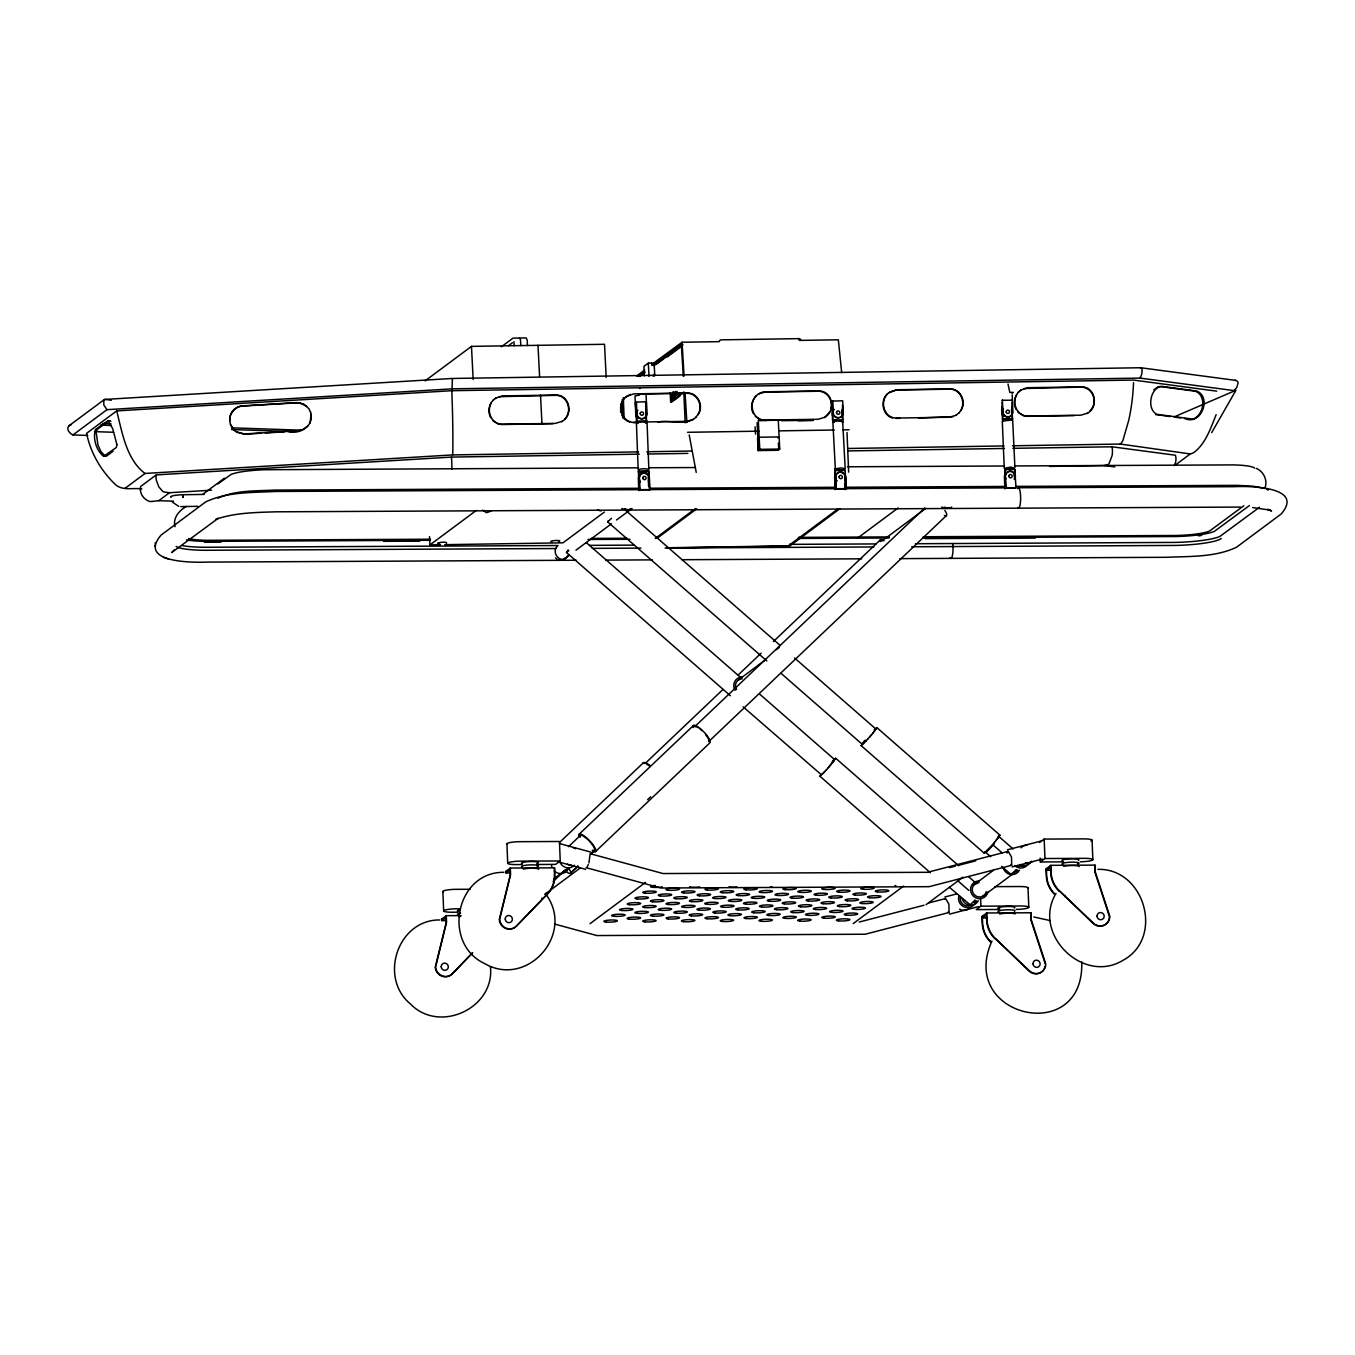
<?xml version="1.0" encoding="UTF-8"?>
<svg xmlns="http://www.w3.org/2000/svg" width="1355" height="1355" viewBox="0 0 1355 1355"><rect width="100%" height="100%" fill="white"/><g stroke="black" fill="none" stroke-linecap="round" stroke-linejoin="round"><path stroke-width="1.5" d="M677.432 392.222L677.144 393.34L677.094 392.205M229.808 420.846C229.215 413.529 235.042 406.5 242.46 406.11L296.83 402.842L300.37 403.096L306.704 406.314M229.723 419.525C229.452 412.53 235.397 406.28 242.325 405.856L296.694 402.587L303.605 404.027L308.534 408.363M673.164 394.661L673.757 397.608L672.605 393.729M673.808 391.968L672.554 399.522L672.402 396.744L672.978 397.608M490.442 966.809C494.965 1008.137 439.376 1034.051 410.379 1003.903C378.468 977.548 397.896 919.503 439.799 919.96M676.585 392.239L676.975 394.728L678.584 392.645M652.077 364.139C654.956 361.412 652.433 367.882 652.026 363.021L648.317 363.089L643.913 366.358L644.387 375.894M638.815 477.265L639.17 490.375M842.319 414.444L842.268 409.21M1007.104 472.353A5.115 4.929 53.4 0 0 1004.902 475.436L1005.258 488.545M1011.558 414.816A5.115 4.929 53.4 0 0 1012.016 413.597L1011.897 406.398M637.087 421.625L636.24 412.852A5.115 4.929 53.4 0 1 637.46 410.582M648.571 479.839L648.791 471.252L649.519 490.036M841.828 420.44L843.216 419.779L832.715 420.186L832.563 411.869A5.115 4.929 53.4 0 1 833.765 409.6M844.893 478.857L844.876 474.047M576.265 560.242L208.23 562.088C193.562 562.613 137.363 563.206 160.991 535.157L205.723 501.875C227.454 491.628 252.623 492.678 276.115 491.459L1015.589 487.817M154.978 546.539L155.114 545.235M155.232 543.914L155.351 542.61M1004.902 475.436L1005.004 478.061M1012.016 413.597L1011.914 410.988M830.92 408.753C833.444 400.555 827.075 390.951 818.234 391.239L765.016 392.069L758.377 394.034M1216.722 391.155L1133.559 380.078L451.808 390.697L116.716 410.904C122.102 432.177 126.422 459.633 145.019 473.454L452.502 454.924L452.655 453.891A13.448 1.084 87.8 0 0 452.858 448.725A115.124 9.231 87.8 0 0 451.909 393.289L452.401 378.638M675.298 392.137L674.18 396.71L673.977 392.764M675.959 392.137L675.366 396.304L674.18 396.71M1007.053 853.091L1007.307 852.058A13.11 3.286 75.4 0 1 1008.255 851.363L1011.524 857.004L1011.677 865.286L929.174 886.678L660.817 888.016L586.105 867.657L587.054 866.963M673.858 394.813L672.487 393.831L672.944 391.951M673.249 393.814L673.706 391.934M445.914 915.963L446.185 922.687L435.209 967.318A10.044 9.671 53.4 0 0 452.35 973.703L472.505 952.802M461.005 915.607L446.286 915.675L446.557 922.416L435.582 967.047A10.044 9.671 53.4 0 0 452.705 973.432L472.556 952.853M509.971 868.318L510.242 875.042L499.267 919.672A10.044 9.671 53.4 0 0 516.39 926.075L547.962 893.453A26.846 25.864 53.4 0 0 554.788 874.551L554.517 867.827L510.327 868.047L505.551 871.604M510.327 868.047L510.598 874.771L499.622 919.401A10.044 9.671 53.4 0 0 516.763 925.787L547.962 893.453M670.844 396.49L671.318 394.695M673.757 397.608L673.096 396.321L673.249 399.285L671.809 400.064L671.707 396.778L672.622 399.742M1264.74 488.528C1268.06 480.856 1263.91 471.557 1256.305 468.373M730.396 695.725L566.509 552.518L568.152 549.995M766.811 660.918L607.701 521.878L608.361 520.659M930.394 872.755L819.961 776.263L820.74 774.84M743.133 706.836L821.198 774.603M759.782 694.217L834.561 759.562L833.901 760.765M958.747 865.777L835.696 758.258L828.312 767.624M989.116 848.315L984.204 853.159L861.153 745.623L864.609 740.762M781.141 673.418L862.288 744.335L865.235 740.169M794.589 658.022L875.753 728.922L875.076 730.142M995.84 840.608L999.922 835.154L876.871 727.635L874.111 731.446M984.204 853.159L984.983 851.736M949.482 887.356L970.061 904.7M990.657 856.716L985.966 852.6L986.559 851.482M1013.134 848.975L998.804 836.442L998.127 837.661M1001.65 866.302L1011.05 874.534L1011.66 873.416M310.058 423.116L311.04 414.427M588.917 862.932L590.153 853.684L663.052 873.552L927.548 872.298L1007.883 851.431M1216.129 414.681C1210.828 427.96 1205.713 443.491 1193.992 452.468A16.023 15.413 -60.1 0 1 1190.283 453.942L1175.446 464.985M568.355 555.059C562.359 566.576 549.486 552.467 558.023 545.523L204.385 547.268A42.327 6.572 -2.3 0 1 181.926 545.54M491.154 403.045C486.259 411.412 491.662 424.403 502.146 424.217L555.364 423.387L562.088 421.354M622.521 400.995C616.508 411.039 625.654 425.148 637.612 422.099M1016.606 394.847C1011.711 403.231 1017.131 416.222 1027.615 416.019L1080.816 415.189L1087.557 413.156M991.979 941.048C957.324 1017.148 1084.711 1046.534 1081.73 961.914M1056.019 893.402C1031.578 933.747 1082.984 984.763 1122.939 960.339C1164.521 938.067 1144.789 868.148 1097.855 869.351M1064.759 896.57L1065.166 895.503M698.13 414.257C703.465 405.789 697.283 392.916 686.866 393.289L639.797 394.034M1092.232 408.109C1097.55 399.64 1091.368 386.768 1080.951 387.14L1024.295 388.512M1174.345 465.595L1175.615 462.207A13.279 12.771 -60.1 0 0 1175.412 455.229L1112.065 446.794L1012.863 448.336M587.663 865.947L588.29 864.575M646.843 422.675L644.099 421.862M646.725 422.252L645.573 423.099M639.052 470.354C637.172 468.576 649.265 468.017 648.266 469.931M832.834 421.727L835.358 469.372M843.166 421.693L840.422 420.88M834.528 468.982L841.015 467.898L845.063 468.728M835.222 475.334A5.115 4.929 53.4 0 0 834.646 477.858L835.12 489.663L834.748 470.591L845.13 470.422L839.693 469.609L834.714 470.456L835.425 471.049M1012.1 402.181L1012.354 419.373M1004.512 468.356L1010.745 467.052L1014.319 468.085M1211.692 432.618L1235.946 390.257L1174.294 416.849M111.381 400.216L105.334 399.437A4.251 2.727 79.7 0 0 104.42 399.505L68.885 425.86C65.819 428.891 69.766 433.837 72.984 434.938L106.977 409.667L452.689 388.817L1140.114 378.096L1141.486 374.962A8.757 4.539 -87.5 0 0 1142.079 370.186A2.862 1.491 -87.5 0 0 1140.368 367.849M554.483 924.008L596.894 935.56L865.252 934.222L949.042 912.491L948.907 904.208L945.638 898.568A13.11 3.286 75.4 0 0 944.672 899.263M174.372 549.774L171.746 552.535L218.189 518.321L215.919 519.287C235.093 512.63 255.841 512.478 275.929 511.817L1240.638 507.075M493.271 400.115C488.698 404.654 487.665 412.157 490.73 417.797M624.638 398.065L620.793 404.688L620.641 412.022M756.005 396.016C748.096 403.875 752.838 420.321 764.881 420.118M887.373 393.966C879.446 401.825 884.205 418.272 896.248 418.068L949.448 417.238L956.19 415.206M697.808 414.935C704.278 406.686 698.147 392.577 687.239 393.018L634.021 393.848L627.009 396.083L624.265 398.353M829.887 411.92L824.822 417.255L818.098 419.288L758.292 420.186L759.782 449.352L758.123 450.571L757.513 438.461L759.156 437.242L779.125 436.92L777.838 437.885M960.543 410.836C967.013 402.587 960.881 388.479 949.957 388.919L896.756 389.749L888.677 392.899M564.544 419.322C572.962 411.446 567.626 394.915 555.499 395.338L498.843 396.693M695.911 417.272L697.91 414.562M958.629 413.173C967.047 405.297 961.728 388.766 949.584 389.19L896.383 390.02L889.744 391.985M1089.996 411.124L1091.995 408.414M833.782 761.205L826.33 770.013M872.789 733.089L874.974 730.565M998.025 838.084L994.265 842.505M482.702 510.107L486.496 512.732L491.391 510.954M873.433 732.496L867.522 739.373M869.571 737.052L871.587 734.715M990.573 846.892L994.638 842.234M994.147 844.046L985.966 852.6M826.55 769.606L822.671 773.925M865.574 741.507L867.742 738.983M990.793 846.502L986.897 850.821M974.855 900.262L969.858 905.174M611.478 518.338L607.701 521.878M824.873 771.435L819.961 776.263M866.065 740.795L861.153 745.623M103.895 399.81L103.759 404.891L106.977 409.667M568.829 550.52L566.509 552.518M832.986 760.595L835.696 758.258M832.241 761.561L834.561 759.562M874.178 729.955L876.871 727.635M864.592 742.337L862.288 744.335M1153.766 389.8L1158.017 386.751L1160.32 386.582L1195.364 391.239C1207.068 395.711 1203.799 415.189 1193.044 419.085M559.632 842.387L643.49 762.679M644.98 763.627L722.943 689.492M738.221 674.959L761.154 653.161M773.383 641.542L880.394 539.798M579.144 834.189L693.489 725.484M568.473 846.706L580.33 835.442M924.788 507.939L694.658 726.737A10.23 2.727 46.4 0 1 698.265 727.771M553.077 881.58L565.272 869.995M570.591 872.908L577.992 865.879M591.322 853.21L594.286 850.381M647.639 799.653L650.688 796.757M708.614 741.676L946.417 515.577M570.438 873.331L577.721 866.387M590.848 853.921L593.761 851.16M595.455 851.634L709.8 742.93A11.958 3.184 46.4 0 0 702.009 730.091A11.958 3.184 46.4 0 0 693.286 727.601M307.975 425.91L302.165 429.975L298.693 430.67L244.323 433.956L237.379 432.448M755.514 434.091L755.04 426.808M822.231 774.112L821.096 774.975M874.602 729.769L875.753 728.922M998.601 836.137L999.922 835.154M997.653 837.288L998.804 836.442M950.77 507.837L945.722 508.362L941.725 507.058M653.974 376.063L653.686 374.488L652.924 375.945M631.769 508.599L628.076 510.056L621.725 508.65M494.575 399.048L496.032 397.862M625.942 396.998L630.583 394.373M1016.182 409.6C1012.405 402.825 1014.946 393.746 1021.484 389.664M492.898 400.386L494.66 398.946M561.698 421.642C573.622 415.528 570.065 394.644 555.872 395.067L502.654 395.897L495.659 398.133M696.301 416.967C686.138 426.859 669.963 419.356 657.666 422.082M824.416 417.543C836.204 411.259 832.868 390.613 818.606 390.968L765.389 391.798C754.887 391.968 748.282 404.823 753.448 413.698M888.745 392.798C879.937 398.946 881.682 414.901 892.42 417.933M955.783 415.494L959.035 412.868M1018.35 392.205L1020.112 390.748M1087.15 413.461C1099.074 407.347 1095.517 386.446 1081.324 386.869L1028.106 387.699L1021.111 389.935M116.716 410.904L86.601 433.312C90.565 452.858 101.049 470.846 115.446 484.582C122.543 491.069 133.4 487.546 141.869 488.952M108.959 420.694L97.204 429.433L96.171 432.33L97.95 445.033L100.846 451.435L105.385 456.347M106.351 456.245L113.075 451.249M124.965 488.393L145.019 473.454M639.323 454.162L451.486 457.092L156.232 474.894L140.615 486.513C139.159 492.78 143.325 499.385 149.355 501.316A8.215 7.402 -74 0 0 152.15 501.452M152.15 501.452L158.806 500.673L169.477 492.729L211.532 490.188M186.533 506.397C179.267 510.259 172.576 518.016 175.015 526.756M202.996 494.152L224.388 478.23M217.918 483.938L230.858 474.572A34.078 5.285 -2.3 0 1 265.783 469.728L638.425 467.814M425.08 380.891L471.472 346.372L604.516 344.289L606.193 377.435M501.316 346.812L513.02 338.14L526.333 337.937L527.18 340.393M508.532 345.661L512.41 342.781M636.579 376.046L644.794 369.932M653.804 364.105L653.737 363.005L682.039 342.239L719.353 341.646A2.134 2.049 53.4 0 1 721.012 339.851L799.179 338.631A1.965 1.88 53.4 0 1 800.839 340.376M638.222 376.487L644.845 371.575M654.211 364.597L681.345 344.543L683.293 376.216M640.339 375.792L643.727 373.269M653.889 365.714L681.091 345.508L681.887 348.387M639.882 376.47L645.065 372.608M656.396 364.19L682.818 344.543L681.142 344.56M667.405 356.856L682.649 345.525M429.518 536.631L429.942 544.913L476.35 510.395M635.292 402.655L636.359 415.477A5.115 4.929 53.4 0 0 637.731 417.73M646.487 413.851L646.369 401.774L636.02 402.096L636.393 421.151L646.894 420.761L645.505 421.422M675.908 395.423C678.161 395.44 674.163 394.728 675.705 391.476M677.619 394.153L679.414 393.289M679.126 393.018L679.77 393.018M671.86 399.742L673.249 399.285M681.616 393.763L671.657 401.165L671.47 397.252M682.412 393.407L670.657 402.164L670.166 392.56M680.329 395.592L671.521 402.147L671.318 398.302M648.791 471.252L638.273 471.659L639.103 472.031M604.415 512.021L562.969 542.83L444.728 544.676M564.154 558.988L569.219 555.211M575.977 550.181L611.461 523.792M616.525 520.015L631.735 508.718A7.283 7.012 53.4 0 1 624.638 508.752M760.426 449.47L759.325 450.283L759.02 444.237M832.715 400.843L833.19 412.648A5.115 4.929 53.4 0 0 838.389 417.662A5.115 4.929 53.4 0 0 843.166 412.598L842.691 400.792L832.343 401.114L832.563 420.253L834.29 420.778M655.244 538.46L695.403 508.582M657.124 538.274L696.792 508.769M777.618 449.996L778.719 449.183L778.397 443.136M759.562 420.711L778.261 419.881L779.735 449.03L778.075 450.267L758.123 450.571M836.221 488.833L835.747 477.045A5.115 4.929 53.4 0 1 840.54 471.963A5.115 4.929 53.4 0 1 845.74 476.994L846.214 488.782L835.866 489.104L835.12 470.321M846.214 488.782L845.097 470.287M837.898 508.989L788.305 545.862L666.931 547.759M839.812 508.769L789.626 546.116L665.068 548.047M1002.039 400.267L1012.033 400.216M1012.117 393.221L1013.235 392.391L1009.814 392.408L1008.018 384.041M1012.134 412.293L1012.439 419.288L1008.781 418.322L1002.446 419.356L1001.921 406.449M857.529 538.138L898.179 507.905M881.631 541.204L925.55 508.532M1004.851 469.474L1005.63 488.257L1015.979 487.935L1014.827 469.423L1004.851 469.474L1005.139 476.469M1014.827 469.423L1014.76 476.689A5.115 4.929 53.4 0 1 1014.201 479.213M776.296 649.638L779.362 647.351M738.729 679.719L764.576 660.478M441.493 919.249L446.286 915.675M441.865 918.961L441.933 920.604L445.981 917.589M505.923 871.333L505.991 872.959L510.039 869.944M507.38 844.301A10.738 1.677 -2.3 0 1 519.473 841.692L559.446 841.489L560.242 860.95L555.618 864.388L536.682 864.49M554.517 867.827L554.415 874.822A26.846 25.864 53.4 0 1 547.589 893.724M553.602 879.022L566.424 869.368L569.083 868.758M544.862 894.283L580.177 868.013M590.018 923.67L645.522 882.393M1243.856 505.754L1209.609 530.991A31.521 4.895 -2.3 0 1 1175.937 535.479L923.195 536.749M1249.395 505.567L1214.436 531.312A36.653 5.691 -2.3 0 1 1175.276 536.529L922.891 537.816M1259.574 507.21L1219.957 536.394A42.327 6.572 -2.3 0 1 1174.734 542.423L915.421 543.728M853.176 923.602L903.633 886.068M926.007 904.7L963.015 877.176M973.449 885.171L993.367 870.35M1039.539 842.522L1044.163 839.084L1084.152 838.88A10.738 1.677 -2.3 0 1 1090.911 840.981M974.923 900.262L976.616 901.007L974.194 902.786M982.714 896.333L1014.251 872.891M1015.386 872.163L1017.791 870.367L1016.115 869.622L1011.05 874.534M1016.25 909.425A10.738 1.677 -2.3 0 0 1028.547 907.647A10.738 1.677 -2.3 0 0 1020.874 905.97L980.901 906.173L976.278 909.611L999.431 909.493M1040.166 858.088L1040.335 861.966L1044.959 858.528L1084.932 858.342A10.738 1.677 -2.3 0 1 1092.604 860.002A10.738 1.677 -2.3 0 1 1080.308 861.78M986.745 912.982L987.016 919.723A26.846 25.864 53.4 0 0 995.366 938.541L1029.156 970.553A10.044 9.671 53.4 0 0 1045.772 963.998L1031.189 919.503L1030.918 912.762L986.745 912.982L981.952 916.539L982.24 923.28A26.846 25.864 53.4 0 0 990.59 942.098L990.945 941.827A26.846 25.864 53.4 0 1 982.595 923.009L982.324 916.268M1050.803 865.337L1051.073 872.078A26.846 25.864 53.4 0 0 1059.424 890.896L1093.197 922.924A10.044 9.671 53.4 0 0 1109.813 916.353L1095.246 871.858L1094.976 865.117L1050.803 865.337L1046.009 868.894L1046.28 875.635A26.846 25.864 53.4 0 0 1054.63 894.452L1055.003 894.181A26.846 25.864 53.4 0 1 1046.653 875.364L1046.382 868.623M986.44 914.896L982.392 917.894L986.592 917.877M1050.498 867.251L1046.45 870.249L1050.65 870.232M1045.213 966.183A10.044 9.671 53.4 0 1 1028.784 970.841L995.366 938.541M1094.976 865.117L1094.891 872.129L1109.457 916.624A10.044 9.671 53.4 0 1 1092.841 923.195L1059.424 890.896M1030.918 912.762L1030.833 919.774L1045.399 964.269M1133.525 382.669A111.584 57.875 -87.5 0 1 1128.664 420.558L1122.973 440.29A14.312 7.419 -87.5 0 1 1120.229 444.034L1190.283 453.942M1078.377 860.34L1078.868 859.985A8.503 1.321 -2.3 0 0 1073.346 858.833L1071.195 858.85A8.503 1.321 -2.3 0 0 1062.439 860.052L1061.947 860.408A8.503 1.321 -2.3 0 0 1062.693 861.052M1014.319 907.986L1014.81 907.63A8.503 1.321 -2.3 0 0 1009.289 906.478L1007.138 906.495A8.503 1.321 -2.3 0 0 998.398 907.698L997.907 908.053A8.503 1.321 -2.3 0 0 999.821 908.934M1014.455 911.288L1014.946 910.933A8.503 1.321 -2.3 0 0 1009.424 909.798L1007.273 909.798A8.503 1.321 -2.3 0 0 998.516 911L998.042 911.356A8.503 1.321 -2.3 0 0 998.77 912M68.885 425.86L69.63 425.402A4.285 3.862 -74 0 1 70.9 425.047M217.952 498.183C235.245 490.188 255.214 491.069 273.862 490.104L639.611 488.274M1221.245 538.528L1219.568 539.476A41.768 6.487 -2.3 0 1 1174.937 545.438L911.712 546.776M1012.812 419L1002.412 419.203L1003.123 419.813M1014.387 469.779C1015.81 467.56 1000.854 468.915 1006.054 470.337M636.986 422.489L637.223 423.302M832.749 421.727L834.104 421.286M842.691 421.913L845.181 468.508M953.124 416.713L918.351 418.018M693.455 419.305L686.731 421.337L645.793 421.964M446.473 543.287C448.217 540.882 432.16 543.067 439.613 543.897M519.558 338.089L520.303 339.19A4.285 0.949 89.1 0 1 520.608 341.528L520.811 345.559M1049.566 466.408L1104.545 465.561L1107.729 464.579A5.979 3.1 -87.5 0 0 1109.034 463.698L1112.116 455.534A14.024 7.266 -87.5 0 0 1112.065 446.794M636.918 422.489L644.167 421.862M841.895 422.116L842.759 421.913M1007.426 849.788L1041.673 840.896M949.465 867.657L955.529 866.082M959.577 865.032L975.769 860.832M1012.134 866.929L1042.368 859.07M944.808 896.993L956.444 893.978M928.937 902.887L945.265 898.636M859.239 922.027L923.991 905.225M949.516 914.134L978.598 906.58M558.853 541.712C563.832 539.646 546.759 540.459 551.756 542.068M1011.677 865.286L1010.491 865.032M949.042 912.491L947.856 912.237M834.019 421.286L835.171 421.117M503.857 872.315C455.636 871.739 441.747 943.758 484.768 963.642C526.807 988.032 574.622 934.899 546.59 895.248M835.087 421.117L836.425 420.982M601.197 510.954L597.42 510.039M1011.287 420.101L1002.293 421.117L1004.258 468.152M836.357 420.982L839.185 420.846M643.845 472.234L648.926 471.167L638.391 471.438L638.696 478.569A5.115 4.929 53.4 0 0 640.305 482.126M105.013 399.42L452.316 378.468L1140.571 367.747M261.21 433.21L244.476 434.227L235.736 431.466M265.377 432.973L284.194 431.839M288.378 431.584C300.522 434.904 314.919 425.165 310.498 412.072M1007.459 420.05L1008.848 419.999M452.502 454.924L638.459 451.893M646.911 451.757L691.27 451.029M847.637 448.488L1004.004 445.93M1012.456 445.795L1120.229 444.05M654.245 365.223L651.755 365.257L651.636 363.038M672.487 393.831L673.367 393.712M675.027 398.912L675.891 398.895M552.908 423.725L501.74 424.522L498.318 424.081L492.509 420.44M633.107 422.472L637.206 422.404M813.593 419.66L764.474 420.423L761.053 419.982L755.243 416.341M895.824 418.373L899.923 418.305M1074.278 415.595L1027.192 416.324L1023.787 415.883L1017.978 412.242M781.683 420.711L813.034 420.236M798.197 420.728L813.152 420.507M687.561 432.296L758.885 431.178M779.853 430.856L834.392 430.009M842.793 429.874L849.077 429.772M759.782 449.352L779.735 449.03M778.448 449.996L758.495 450.3L757.089 422.76M647.758 454.027L687.866 453.4M848.247 450.91L1004.428 448.471M204.215 494.406L183.061 494.744A10.264 1.575 -2.9 0 0 171.069 497.336M180.774 506.601L197.695 506.33M429.942 544.913L440.494 544.744M639.526 395.084L635.021 395.914L635.766 414.444A5.115 4.929 53.4 0 0 637.375 418.001M648.994 467.763L695.471 467.543M847.569 466.781L1003.903 466.001M1014.455 465.951L1232.745 464.901A34.061 5.285 -2.3 0 1 1254.628 468.085M650.18 488.223L836.238 487.292M844.69 487.258L1005.359 486.445M1015.928 486.394L1237.589 485.361L1252.782 486.191L1264.469 488.376M1018.57 487.749L1234.574 486.682C1248.819 485.903 1305.085 486.445 1281.186 514.002L1236.454 547.284C1214.876 557.413 1189.876 556.244 1166.57 557.295L899.872 558.633M430.5 539.222L207.4 540.306A31.521 4.895 -2.3 0 1 188.548 538.545M591.203 538.409L627.145 538.24M798.434 537.376L889.354 536.919M430.382 540.272L205.875 541.373A36.653 5.691 -2.3 0 1 186.431 539.883M587.951 539.476L629.973 539.273M798.451 538.426L889.151 537.986M220.984 542.135L204.351 542.203M383.838 541.323L419.796 541.136M925.279 538.613L1035.254 538.071M589.544 545.354L633.767 545.133M789.592 544.354L875.923 543.931M555.906 548.538L204.673 550.282A41.768 6.487 -2.3 0 1 176.133 546.421M592.271 548.369L640.966 548.114M668.472 547.979L873.789 546.963M605.871 560.106L652.399 559.869M682.005 559.717L861.797 558.819M560.242 860.95L520.252 861.153A10.738 1.677 -2.3 0 0 507.956 862.915A10.738 1.677 -2.3 0 0 515.628 864.592L521.946 864.558M1040.335 861.966L1063.472 861.865M505.991 872.959L510.191 872.942M470.151 889.27L455.416 889.337A10.738 1.677 -2.3 0 0 443.322 891.929M994.841 886.644L1020.095 886.526A10.738 1.677 -2.3 0 1 1027.767 888.186M460.412 908.782L456.195 908.798A10.738 1.677 -2.3 0 0 443.915 910.56A10.738 1.677 -2.3 0 0 451.571 912.237L457.888 912.203M441.933 920.604L446.134 920.57M833.088 419.898L837.085 419.881M640.424 471.557L648.418 471.54M839.101 420.846L840.49 420.88M102.59 423.522L111.042 423.81M231.502 427.841L301.233 430.179M100.558 425.131L111.127 425.487M231.586 429.535L292.866 431.584M94.562 431.635L113.583 432.279M72.984 434.938L87.787 435.429M158.806 500.673L173.491 501.164M640 472.167L641.152 472.251M1252.647 507.566L1269.906 510.073L1267.636 509.328L1271.532 511.072L1269.381 509.615M564.019 871.146L565.645 871.316M169.477 492.729L164.734 492.102A8.147 5.217 79.7 0 1 162.719 491.374L158.789 486.852L156.316 480.11A11.89 7.605 79.7 0 1 156.232 474.894M1140.774 367.747L1235.641 380.382M1140.114 378.096L1233.829 390.579L1236.708 387.649L1238.08 382.974A2.524 2.422 -60.1 0 0 1237.826 381.873L1236.421 380.586A3.388 3.252 -60.1 0 0 1234.812 380.382M1192.061 419L1157.018 414.342C1146.364 409.447 1150.107 387.733 1161.642 386.344L1196.685 391.002C1212.132 397.235 1201.191 426.215 1184.575 418.458M1155.612 414.596L1160.27 415.223M1162.302 415.477L1170.398 416.561M1174.446 417.103L1180.527 417.916M1104.545 465.561L1114.758 466.916M1011.22 420.101L1012.185 420.236M834.443 422.455L832.952 422.15M637.155 423.302L638.12 423.438M1033.814 916.996L1050.04 920.536M559.496 843.555L590.611 852.024M558.429 861.899L585.648 869.317M1003.208 421.49L1002.615 421.32M178.809 506.431L172.237 501.96M163.328 557.278L165.7 558.074M166.258 558.277L168.511 559.022M629.685 422.032L626.535 420.643L621.877 415.443M1266.688 489.172L1268.161 490.053M234.381 430.348L236.464 431.788M565.492 871.197L568.575 873.162A9.366 2.507 46.4 0 0 570.591 871.655L568.981 868.606M109.84 420.575L110.856 421.388M1012.693 420.406L1014.912 467.644M625.942 510.632L780.277 645.505M992.538 844.521L1002.107 852.871M586.342 542.661L740.677 677.534M968.757 876.82L976.735 883.782M957.731 880.716L968.893 890.472M234.534 430.619L230.384 424.2M670.708 393.611L671.199 394.779M231.044 425.521L232.145 427.807M308.906 408.787L310.634 412.343M541.814 898.128L542.322 899.178M568.863 867.556L569.286 868.589L565.425 871.468L565.001 870.435M229.656 420.592L230.536 424.471M689.204 434.955L696.233 472.404M670.759 396.456L671.216 398.929M845.012 477.553L844.775 476.232L845.097 489.612L844.859 483.718M832.444 413.19L832.681 414.495L832.055 403.367M648.689 478.535L648.452 477.214L648.994 486.377M1014.76 476.689L1014.539 475.385A5.115 4.929 53.4 0 0 1013.997 474.165M636.139 414.173L636.359 415.477M677.229 393.695L678.262 394.136M678.059 393.814L677.94 392.645M952.768 543.541L953.005 546.556A10.23 2.236 89.7 0 1 950.058 557.769M841.692 372.693L838.338 339.8L799.264 340.41L799.179 338.631M682.039 342.239L684.072 376.013M685.088 392.916L686.866 422.472M676.348 391.476L676.552 395.406M674.638 392.747L674.824 396.693M654.126 362.988L654.77 375.742M648.317 363.089L648.994 376.419M623.283 397.676L624.164 418.847M538.003 345.339L539.578 376.402M540.51 395.05L541.983 424.047M527.264 341.426L527.468 345.457M513.952 341.629L514.155 345.661M471.472 346.372L473.166 379.502M683.801 391.832L685.173 422.862M1092.062 840.117L1092.858 859.578M1050.43 865.608L1050.701 872.349A26.846 25.864 53.4 0 0 1059.051 891.167M1044.163 839.084L1044.959 858.528M1012.185 394.898L1012.879 411.751A5.115 4.929 53.4 0 1 1008.086 416.815A5.115 4.929 53.4 0 1 1002.886 411.801L1002.412 399.996M1028.005 887.762L1028.801 907.223M1002.819 419.068L1002.124 402.232M1005.986 487.986L1005.512 476.198A5.115 4.929 53.4 0 1 1010.305 471.117A5.115 4.929 53.4 0 1 1015.505 476.147M1004.885 488.816L1004.411 477.011A5.115 4.929 53.4 0 1 1005.732 473.437M1001.633 408.685L1001.785 412.614A5.115 4.929 53.4 0 0 1003.394 416.188M986.372 913.253L986.643 919.994A26.846 25.864 53.4 0 0 994.993 938.812M980.58 898.399L980.901 906.173M847.01 432.499L848.653 472.116M842.488 405.01L842.691 420.152L842.42 413.156A5.115 4.929 53.4 0 0 842.2 411.835M831.682 403.638L831.851 407.567M646.098 395.05L646.86 413.58A5.115 4.929 53.4 0 1 642.067 418.644A5.115 4.929 53.4 0 1 636.867 413.614L636.393 401.825M645.641 402.333L646.369 421.117L646.471 413.851M648.384 480.754L648.622 486.665M639.543 490.087L638.798 471.286M638.798 490.646L638.324 478.84A5.115 4.929 53.4 0 1 639.645 475.266M622.318 399.539L623.097 418.305M506.939 843.894L507.719 863.355M442.882 891.539L443.661 911M647.046 422.455L648.859 469.491M636.393 422.929L638.205 469.965M736.849 886.898A6.826 1.067 -2.3 0 1 729.058 886.763M662.307 886.881A6.826 1.067 -2.3 0 1 651.535 887.152A6.826 1.067 -2.3 0 1 655.227 885.425M895.875 885.442A6.826 1.067 -2.3 0 1 894.859 885.713M699.705 886.915A6.826 1.067 -2.3 0 1 689.543 886.746M772.079 886.864A6.826 1.067 -2.3 0 1 770.419 886.848M536.936 863.372A8.503 1.321 -2.3 0 0 537.952 863.016L538.409 862.661A8.503 1.321 -2.3 0 0 532.803 861.526L530.635 861.543A8.503 1.321 -2.3 0 0 521.946 862.762L521.489 863.118A8.503 1.321 -2.3 0 0 522.268 863.762M537.071 866.675A8.503 1.321 -2.3 0 0 538.087 866.336L538.545 865.981A8.503 1.321 -2.3 0 0 532.938 864.846L530.77 864.863A8.503 1.321 -2.3 0 0 522.082 866.082L521.624 866.438A8.503 1.321 -2.3 0 0 522.403 867.081M546.251 892.945A26.846 25.864 53.4 0 1 545.32 894.368M523.233 869.097A8.503 1.321 -2.3 0 1 530.906 868.233L533.074 868.216A8.503 1.321 -2.3 0 1 538.68 869.351M458.227 911.407A8.503 1.321 -2.3 0 1 457.431 910.763L457.888 910.408A8.503 1.321 -2.3 0 1 460.395 909.747M458.346 914.71A8.503 1.321 -2.3 0 1 457.567 914.066L458.024 913.727A8.503 1.321 -2.3 0 1 460.531 913.05M459.176 916.742A8.503 1.321 -2.3 0 1 460.666 916.42M1077.479 863.999A8.503 1.321 -2.3 0 0 1078.512 863.66L1079.003 863.304A8.503 1.321 -2.3 0 0 1073.482 862.153L1071.314 862.17A8.503 1.321 -2.3 0 0 1062.574 863.372L1062.083 863.728A8.503 1.321 -2.3 0 0 1062.828 864.371M1063.743 866.387A8.503 1.321 -2.3 0 1 1071.449 865.523L1073.617 865.523A8.503 1.321 -2.3 0 1 1079.139 866.658M1019.485 870.147A8.994 8.672 53.4 0 1 1003.31 868.081M1028.31 863.592A8.994 8.672 53.4 0 1 1014.573 865.506M1024.329 865.388A7.283 7.012 53.4 0 1 1017.215 865.422M944.842 510.429A10.23 2.727 46.4 0 1 944.384 515.408M700.061 729.058A10.23 2.727 46.4 0 1 701.958 730.684M705.582 734.562A10.23 2.727 46.4 0 1 708.953 740.999M566.797 870.994A8.994 8.672 53.4 0 1 554.381 871.062M551.942 867.081A8.994 8.672 53.4 0 1 551.553 864.795M574.503 865.252A8.994 8.672 53.4 0 1 559.666 861.34M580.16 837.271A10.23 2.727 46.4 0 1 589.51 841.269A10.23 2.727 46.4 0 1 592.254 850.212M571.861 865.32A8.994 8.672 53.4 0 1 567.423 864.151M573.436 847.84A8.994 8.672 53.4 0 1 575.587 848.721M578.958 836.306A11.958 3.184 46.4 0 1 589.882 840.998A11.958 3.184 46.4 0 1 593.084 851.431M1201.665 535.411A41.768 6.487 -2.3 0 1 1198.362 535.818M1017.436 488.596A10.23 2.236 89.7 0 1 1020.637 497.624A10.23 2.236 89.7 0 1 1017.639 507.498M736.527 689.543A7.283 7.012 53.4 0 1 742.235 678.736M735.104 690.389A8.994 8.672 53.4 0 1 742.167 677.026M999.685 914.032A8.503 1.321 -2.3 0 1 1007.409 913.168L1009.56 913.168A8.503 1.321 -2.3 0 1 1014.997 913.964M639.899 388.631A12.737 12.28 53.4 0 1 640.238 387.649M1011.728 409.498A5.115 4.929 53.4 0 1 1007.73 417.086A5.115 4.929 53.4 0 1 1003.09 409.549M1003.75 415.9A5.115 4.929 53.4 0 1 1002.378 413.648L1002.158 412.343A5.115 4.929 53.4 0 1 1003.462 408.77M1011.355 409.769A5.115 4.929 53.4 0 1 1011.914 410.988M1011.762 412.564A5.115 4.929 53.4 0 1 1011.643 413.868M1005.918 478.993A5.115 4.929 53.4 0 1 1009.915 471.388A5.115 4.929 53.4 0 1 1014.556 478.942M1014.167 475.656A5.115 4.929 53.4 0 1 1014.387 476.96M639.831 480.805A5.115 4.929 53.4 0 1 643.862 473.217A5.115 4.929 53.4 0 1 648.486 480.788M639.272 476.045A5.115 4.929 53.4 0 1 641.017 474.182M645.725 411.327A5.115 4.929 53.4 0 1 644.523 418.001A5.115 4.929 53.4 0 1 637.798 417.137A5.115 4.929 53.4 0 1 637.832 410.311M645.895 412.818A5.115 4.929 53.4 0 1 646.115 414.122L645.996 415.426A5.115 4.929 53.4 0 1 645.539 416.646M645.742 414.393A5.115 4.929 53.4 0 1 645.624 415.697M842.031 410.345A5.115 4.929 53.4 0 1 840.828 417.018A5.115 4.929 53.4 0 1 834.121 416.154A5.115 4.929 53.4 0 1 834.138 409.329M832.851 415.985A5.115 4.929 53.4 0 1 832.309 414.766M837 480.873A5.115 4.929 53.4 0 1 838.897 472.421M840.185 472.234A5.115 4.929 53.4 0 1 844.809 479.805M836.628 481.144A5.115 4.929 53.4 0 1 835.019 477.587L835.137 476.283A5.115 4.929 53.4 0 1 835.595 475.063M971.095 904.988A7.283 7.012 53.4 0 1 960.356 896.959M1032.104 861.746A8.994 8.672 53.4 0 1 1025.481 862.661M1020.942 847.824A8.994 8.672 53.4 0 1 1027.039 845.198M1031.511 861.204A8.994 8.672 53.4 0 1 1019.654 864.524M968.385 909.137A8.994 8.672 53.4 0 1 959.611 909.171M975.075 903.175A8.994 8.672 53.4 0 1 958.73 896.519M951.752 507.109A7.283 7.012 53.4 0 1 944.638 507.143M565.577 557.837A7.283 7.012 53.4 0 1 558.802 559.717M557.057 559.022A7.283 7.012 53.4 0 1 555.533 557.887M987.914 892.081A8.994 8.672 53.4 0 1 977.412 898.416A8.994 8.672 53.4 0 1 970.756 887.576L971.552 885.425A8.994 8.672 53.4 0 1 978.971 880.953M978.293 900.787A8.994 8.672 53.4 0 1 962.135 898.721M986.271 891.658A7.283 7.012 53.4 0 1 977.768 896.773A7.283 7.012 53.4 0 1 972.399 887.999L973.042 886.272A7.283 7.012 53.4 0 1 979.038 882.647M880.225 541.61A10.23 2.727 46.4 0 1 884.002 540.814M643.1 763.458A11.958 3.184 46.4 0 1 649.79 765.372M646.894 764.423A9.79 2.608 46.4 0 1 650.129 766.456M451.486 457.092A14.685 1.169 87.8 0 1 451.893 469.186M116.92 444.643L116.293 447.523L103.573 456.381C96.239 450.351 92.614 438.444 95.528 429.467L108.146 420.609L112.668 428.553L116.92 444.643M757.733 432.939L757.902 434.125L757.733 432.939M183.162 497.421L183.061 494.744L183.111 497.421M649.892 489.765L639.916 489.816L639.424 478.027A5.115 4.929 53.4 0 1 644.218 472.946A5.115 4.929 53.4 0 1 649.418 477.976L649.892 489.765M699.078 910.086A6.826 1.067 -2.3 0 0 710.342 909.086A6.826 1.067 -2.3 0 0 701.619 908.189A6.826 1.067 -2.3 0 0 699.078 910.086M722.418 892.725A6.826 1.067 -2.3 0 0 733.665 891.726A6.826 1.067 -2.3 0 0 724.959 890.828A6.826 1.067 -2.3 0 0 722.418 892.725M706.853 904.293A6.826 1.067 -2.3 0 0 718.116 903.294A6.826 1.067 -2.3 0 0 709.41 902.396A6.826 1.067 -2.3 0 0 706.853 904.293M683.53 921.654A6.826 1.067 -2.3 0 0 694.776 920.655A6.826 1.067 -2.3 0 0 686.07 919.757A6.826 1.067 -2.3 0 0 683.53 921.654M714.644 898.501A6.826 1.067 -2.3 0 0 725.89 897.518A6.826 1.067 -2.3 0 0 717.185 896.62A6.826 1.067 -2.3 0 0 714.644 898.501M691.304 915.861A6.826 1.067 -2.3 0 0 702.551 914.862A6.826 1.067 -2.3 0 0 693.845 913.964A6.826 1.067 -2.3 0 0 691.304 915.861M823.925 918.165A6.826 1.067 -2.3 0 0 835.171 917.166A6.826 1.067 -2.3 0 0 826.465 916.268A6.826 1.067 -2.3 0 0 823.925 918.165M855.039 895.011A6.826 1.067 -2.3 0 0 866.285 894.012A6.826 1.067 -2.3 0 0 857.58 893.114A6.826 1.067 -2.3 0 0 855.039 895.011M839.473 906.58A6.826 1.067 -2.3 0 0 850.737 905.58A6.826 1.067 -2.3 0 0 842.014 904.683A6.826 1.067 -2.3 0 0 839.473 906.58M862.813 889.219A6.826 1.067 -2.3 0 0 874.077 888.236A6.826 1.067 -2.3 0 0 865.354 887.339A6.826 1.067 -2.3 0 0 862.813 889.219M847.248 900.804A6.826 1.067 -2.3 0 0 858.511 899.805A6.826 1.067 -2.3 0 0 849.805 898.907A6.826 1.067 -2.3 0 0 847.248 900.804M831.699 912.372A6.826 1.067 -2.3 0 0 842.946 911.373A6.826 1.067 -2.3 0 0 834.24 910.475A6.826 1.067 -2.3 0 0 831.699 912.372M606.007 922.044A6.826 1.067 -2.3 0 0 617.27 921.044A6.826 1.067 -2.3 0 0 608.547 920.147A6.826 1.067 -2.3 0 0 606.007 922.044M637.121 898.89A6.826 1.067 -2.3 0 0 648.384 897.891A6.826 1.067 -2.3 0 0 639.662 896.993A6.826 1.067 -2.3 0 0 637.121 898.89M621.572 910.458A6.826 1.067 -2.3 0 0 632.819 909.476A6.826 1.067 -2.3 0 0 624.113 908.578A6.826 1.067 -2.3 0 0 621.572 910.458M644.912 893.114A6.826 1.067 -2.3 0 0 656.159 892.115A6.826 1.067 -2.3 0 0 647.453 891.217A6.826 1.067 -2.3 0 0 644.912 893.114M629.347 904.683A6.826 1.067 -2.3 0 0 640.593 903.683A6.826 1.067 -2.3 0 0 631.887 902.786A6.826 1.067 -2.3 0 0 629.347 904.683M613.781 916.251A6.826 1.067 -2.3 0 0 625.045 915.252A6.826 1.067 -2.3 0 0 616.339 914.354A6.826 1.067 -2.3 0 0 613.781 916.251M830.903 897.925A6.826 1.067 -2.3 0 0 842.166 896.925A6.826 1.067 -2.3 0 0 833.461 896.028A6.826 1.067 -2.3 0 0 830.903 897.925M815.354 909.493A6.826 1.067 -2.3 0 0 826.601 908.511A6.826 1.067 -2.3 0 0 817.895 907.613A6.826 1.067 -2.3 0 0 815.354 909.493M838.694 892.132A6.826 1.067 -2.3 0 0 849.941 891.15A6.826 1.067 -2.3 0 0 841.235 890.252A6.826 1.067 -2.3 0 0 838.694 892.132M823.129 903.717A6.826 1.067 -2.3 0 0 834.392 902.718A6.826 1.067 -2.3 0 0 825.669 901.82A6.826 1.067 -2.3 0 0 823.129 903.717M807.58 915.286A6.826 1.067 -2.3 0 0 818.827 914.286A6.826 1.067 -2.3 0 0 810.121 913.389A6.826 1.067 -2.3 0 0 807.58 915.286M799.789 921.078A6.826 1.067 -2.3 0 0 811.052 920.079A6.826 1.067 -2.3 0 0 802.329 919.181A6.826 1.067 -2.3 0 0 799.789 921.078M838.542 920.875A6.826 1.067 -2.3 0 0 849.805 919.876A6.826 1.067 -2.3 0 0 841.099 918.978A6.826 1.067 -2.3 0 0 838.542 920.875M869.673 897.738A6.826 1.067 -2.3 0 0 880.919 896.739A6.826 1.067 -2.3 0 0 872.214 895.841A6.826 1.067 -2.3 0 0 869.673 897.738M854.107 909.307A6.826 1.067 -2.3 0 0 865.371 908.307A6.826 1.067 -2.3 0 0 856.648 907.41A6.826 1.067 -2.3 0 0 854.107 909.307M877.447 891.946A6.826 1.067 -2.3 0 0 888.694 890.946A6.826 1.067 -2.3 0 0 879.988 890.049A6.826 1.067 -2.3 0 0 877.447 891.946M861.882 903.514A6.826 1.067 -2.3 0 0 873.145 902.515A6.826 1.067 -2.3 0 0 864.439 901.634A6.826 1.067 -2.3 0 0 861.882 903.514M846.333 915.099A6.826 1.067 -2.3 0 0 857.58 914.1A6.826 1.067 -2.3 0 0 848.874 913.202A6.826 1.067 -2.3 0 0 846.333 915.099M761.036 921.264A6.826 1.067 -2.3 0 0 772.282 920.265A6.826 1.067 -2.3 0 0 763.576 919.367A6.826 1.067 -2.3 0 0 761.036 921.264M792.15 898.128A6.826 1.067 -2.3 0 0 803.413 897.129A6.826 1.067 -2.3 0 0 794.691 896.231A6.826 1.067 -2.3 0 0 792.15 898.128M776.601 909.696A6.826 1.067 -2.3 0 0 787.848 908.697A6.826 1.067 -2.3 0 0 779.142 907.799A6.826 1.067 -2.3 0 0 776.601 909.696M799.924 892.335A6.826 1.067 -2.3 0 0 811.188 891.336A6.826 1.067 -2.3 0 0 802.482 890.438A6.826 1.067 -2.3 0 0 799.924 892.335M784.376 903.904A6.826 1.067 -2.3 0 0 795.622 902.904A6.826 1.067 -2.3 0 0 786.916 902.007A6.826 1.067 -2.3 0 0 784.376 903.904M768.81 915.472A6.826 1.067 -2.3 0 0 780.074 914.49A6.826 1.067 -2.3 0 0 771.368 913.592A6.826 1.067 -2.3 0 0 768.81 915.472M644.76 921.84A6.826 1.067 -2.3 0 0 656.023 920.841A6.826 1.067 -2.3 0 0 647.317 919.96A6.826 1.067 -2.3 0 0 644.76 921.84M675.874 898.704A6.826 1.067 -2.3 0 0 687.137 897.704A6.826 1.067 -2.3 0 0 678.432 896.807A6.826 1.067 -2.3 0 0 675.874 898.704M660.325 910.272A6.826 1.067 -2.3 0 0 671.572 909.273A6.826 1.067 -2.3 0 0 662.866 908.375A6.826 1.067 -2.3 0 0 660.325 910.272M683.665 892.911A6.826 1.067 -2.3 0 0 694.912 891.912A6.826 1.067 -2.3 0 0 686.206 891.014A6.826 1.067 -2.3 0 0 683.665 892.911M668.1 904.479A6.826 1.067 -2.3 0 0 679.363 903.497A6.826 1.067 -2.3 0 0 670.64 902.599A6.826 1.067 -2.3 0 0 668.1 904.479M652.551 916.065A6.826 1.067 -2.3 0 0 663.798 915.065A6.826 1.067 -2.3 0 0 655.092 914.168A6.826 1.067 -2.3 0 0 652.551 916.065M722.283 921.451A6.826 1.067 -2.3 0 0 733.529 920.468A6.826 1.067 -2.3 0 0 724.823 919.571A6.826 1.067 -2.3 0 0 722.283 921.451M753.397 898.314A6.826 1.067 -2.3 0 0 764.643 897.315A6.826 1.067 -2.3 0 0 755.938 896.417A6.826 1.067 -2.3 0 0 753.397 898.314M737.831 909.883A6.826 1.067 -2.3 0 0 749.095 908.883A6.826 1.067 -2.3 0 0 740.389 907.986A6.826 1.067 -2.3 0 0 737.831 909.883M761.171 892.522A6.826 1.067 -2.3 0 0 772.435 891.522A6.826 1.067 -2.3 0 0 763.712 890.642A6.826 1.067 -2.3 0 0 761.171 892.522M745.623 904.107A6.826 1.067 -2.3 0 0 756.869 903.108A6.826 1.067 -2.3 0 0 748.163 902.21A6.826 1.067 -2.3 0 0 745.623 904.107M730.057 915.675A6.826 1.067 -2.3 0 0 741.321 914.676A6.826 1.067 -2.3 0 0 732.598 913.778A6.826 1.067 -2.3 0 0 730.057 915.675M784.985 918.351A6.826 1.067 -2.3 0 0 796.232 917.352A6.826 1.067 -2.3 0 0 787.526 916.454A6.826 1.067 -2.3 0 0 784.985 918.351M816.1 895.198A6.826 1.067 -2.3 0 0 827.346 894.215A6.826 1.067 -2.3 0 0 818.64 893.318A6.826 1.067 -2.3 0 0 816.1 895.198M800.534 906.783A6.826 1.067 -2.3 0 0 811.797 905.784A6.826 1.067 -2.3 0 0 803.092 904.886A6.826 1.067 -2.3 0 0 800.534 906.783M823.874 889.422A6.826 1.067 -2.3 0 0 835.137 888.423A6.826 1.067 -2.3 0 0 826.415 887.525A6.826 1.067 -2.3 0 0 823.874 889.422M808.325 900.99A6.826 1.067 -2.3 0 0 819.572 899.991A6.826 1.067 -2.3 0 0 810.866 899.093A6.826 1.067 -2.3 0 0 808.325 900.99M792.76 912.559A6.826 1.067 -2.3 0 0 804.023 911.576A6.826 1.067 -2.3 0 0 795.3 910.679A6.826 1.067 -2.3 0 0 792.76 912.559M746.046 918.538A6.826 1.067 -2.3 0 0 757.293 917.555A6.826 1.067 -2.3 0 0 748.587 916.658A6.826 1.067 -2.3 0 0 746.046 918.538M777.16 895.401A6.826 1.067 -2.3 0 0 788.424 894.402A6.826 1.067 -2.3 0 0 779.701 893.504A6.826 1.067 -2.3 0 0 777.16 895.401M761.612 906.969A6.826 1.067 -2.3 0 0 772.858 905.97A6.826 1.067 -2.3 0 0 764.152 905.072A6.826 1.067 -2.3 0 0 761.612 906.969M784.935 889.608A6.826 1.067 -2.3 0 0 796.198 888.626A6.826 1.067 -2.3 0 0 787.492 887.728A6.826 1.067 -2.3 0 0 784.935 889.608M769.386 901.194A6.826 1.067 -2.3 0 0 780.632 900.194A6.826 1.067 -2.3 0 0 771.927 899.297A6.826 1.067 -2.3 0 0 769.386 901.194M753.82 912.762A6.826 1.067 -2.3 0 0 765.084 911.763A6.826 1.067 -2.3 0 0 756.378 910.865A6.826 1.067 -2.3 0 0 753.82 912.762M707.107 918.741A6.826 1.067 -2.3 0 0 718.37 917.742A6.826 1.067 -2.3 0 0 709.647 916.844A6.826 1.067 -2.3 0 0 707.107 918.741M738.221 895.587A6.826 1.067 -2.3 0 0 749.484 894.605A6.826 1.067 -2.3 0 0 740.779 893.707A6.826 1.067 -2.3 0 0 738.221 895.587M722.672 907.173A6.826 1.067 -2.3 0 0 733.919 906.173A6.826 1.067 -2.3 0 0 725.213 905.276A6.826 1.067 -2.3 0 0 722.672 907.173M746.012 889.812A6.826 1.067 -2.3 0 0 757.259 888.812A6.826 1.067 -2.3 0 0 748.553 887.915A6.826 1.067 -2.3 0 0 746.012 889.812M730.447 901.38A6.826 1.067 -2.3 0 0 741.71 900.381A6.826 1.067 -2.3 0 0 732.987 899.483A6.826 1.067 -2.3 0 0 730.447 901.38M714.898 912.948A6.826 1.067 -2.3 0 0 726.145 911.949A6.826 1.067 -2.3 0 0 717.439 911.068A6.826 1.067 -2.3 0 0 714.898 912.948M668.167 918.927A6.826 1.067 -2.3 0 0 679.431 917.945A6.826 1.067 -2.3 0 0 670.725 917.047A6.826 1.067 -2.3 0 0 668.167 918.927M699.299 895.791A6.826 1.067 -2.3 0 0 710.545 894.791A6.826 1.067 -2.3 0 0 701.839 893.894A6.826 1.067 -2.3 0 0 699.299 895.791M683.733 907.359A6.826 1.067 -2.3 0 0 694.996 906.36A6.826 1.067 -2.3 0 0 686.274 905.462A6.826 1.067 -2.3 0 0 683.733 907.359M707.073 889.998A6.826 1.067 -2.3 0 0 718.319 888.999A6.826 1.067 -2.3 0 0 709.614 888.118A6.826 1.067 -2.3 0 0 707.073 889.998M691.507 901.583A6.826 1.067 -2.3 0 0 702.771 900.584A6.826 1.067 -2.3 0 0 694.065 899.686A6.826 1.067 -2.3 0 0 691.507 901.583M675.959 913.151A6.826 1.067 -2.3 0 0 687.205 912.152A6.826 1.067 -2.3 0 0 678.499 911.254A6.826 1.067 -2.3 0 0 675.959 913.151M629.245 919.13A6.826 1.067 -2.3 0 0 640.492 918.131A6.826 1.067 -2.3 0 0 631.786 917.233A6.826 1.067 -2.3 0 0 629.245 919.13M660.359 895.977A6.826 1.067 -2.3 0 0 671.606 894.994A6.826 1.067 -2.3 0 0 662.9 894.097A6.826 1.067 -2.3 0 0 660.359 895.977M644.794 907.562A6.826 1.067 -2.3 0 0 656.057 906.563A6.826 1.067 -2.3 0 0 647.351 905.665A6.826 1.067 -2.3 0 0 644.794 907.562M668.134 890.201A6.826 1.067 -2.3 0 0 679.397 889.202A6.826 1.067 -2.3 0 0 670.674 888.304A6.826 1.067 -2.3 0 0 668.134 890.201M652.585 901.769A6.826 1.067 -2.3 0 0 663.831 900.77A6.826 1.067 -2.3 0 0 655.126 899.872A6.826 1.067 -2.3 0 0 652.585 901.769M637.019 913.338A6.826 1.067 -2.3 0 0 648.266 912.338A6.826 1.067 -2.3 0 0 639.56 911.441A6.826 1.067 -2.3 0 0 637.019 913.338M505.246 919.096A3.642 3.506 53.4 0 0 510.7 922.213A3.642 3.506 53.4 0 0 510.479 915.963A3.642 3.506 53.4 0 0 505.246 919.096M441.205 966.742A3.642 3.506 53.4 0 0 446.659 969.841A3.642 3.506 53.4 0 0 446.422 963.608A3.642 3.506 53.4 0 0 441.205 966.742M1097.059 916.166A3.642 3.506 53.4 0 0 1102.53 919.249A3.642 3.506 53.4 0 0 1102.259 912.999A3.642 3.506 53.4 0 0 1097.059 916.166M1033.001 963.812A3.642 3.506 53.4 0 0 1038.472 966.877A3.642 3.506 53.4 0 0 1038.201 960.644A3.642 3.506 53.4 0 0 1033.001 963.812M1006.223 411.92A1.711 1.643 53.4 0 0 1008.882 413.156A1.711 1.643 53.4 0 0 1008.527 410.243A1.711 1.643 53.4 0 0 1006.223 411.92M1008.848 476.316A1.711 1.643 53.4 0 0 1011.508 477.553A1.711 1.643 53.4 0 0 1011.169 474.64A1.711 1.643 53.4 0 0 1008.848 476.316M642.761 477.875A1.711 1.643 53.4 0 0 645.2 479.518A1.711 1.643 53.4 0 0 645.319 476.604A1.711 1.643 53.4 0 0 642.761 477.875M640.204 413.478A1.711 1.643 53.4 0 0 642.643 415.121A1.711 1.643 53.4 0 0 642.744 412.208A1.711 1.643 53.4 0 0 640.204 413.478M836.509 412.496A1.711 1.643 53.4 0 0 838.948 414.139A1.711 1.643 53.4 0 0 839.067 411.226A1.711 1.643 53.4 0 0 836.509 412.496M839.084 476.892A1.711 1.643 53.4 0 0 841.523 478.535A1.711 1.643 53.4 0 0 841.624 475.622A1.711 1.643 53.4 0 0 839.084 476.892"/></g></svg>
